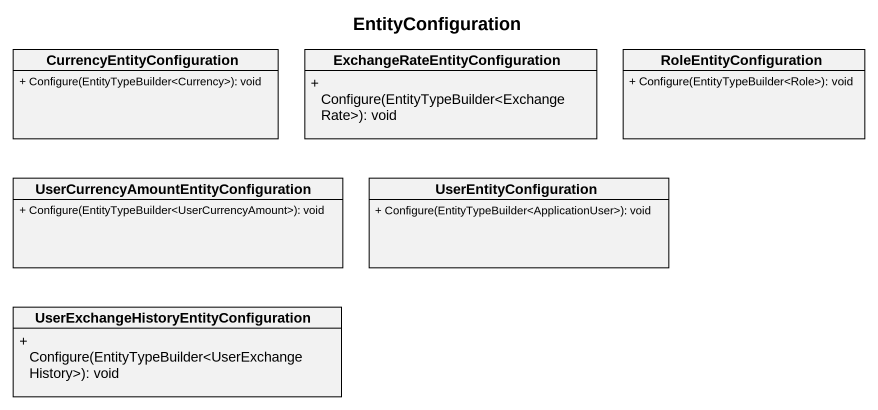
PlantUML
@startuml
title EntityConfiguration
hide circle
hide empty members
skinparam classAttributeIconSize 0
class CurrencyEntityConfiguration {
  + Configure(EntityTypeBuilder<Currency>): void
}
class "ExchangeRateEntityConfiguration" as ExchangeRateEntityConfigurat {
  + Configure(EntityTypeBuilder<ExchangeRate>): void
}
class RoleEntityConfiguration {
  + Configure(EntityTypeBuilder<Role>): void
}
class "UserCurrencyAmountEntityConfiguration" as UserCurrencyAmountEntityConf {
  + Configure(EntityTypeBuilder<UserCurrencyAmount>): void
}
class UserEntityConfiguration {
  + Configure(EntityTypeBuilder<ApplicationUser>): void
}
class "UserExchangeHistoryEntityConfiguration" as UserExchangeHistoryEntityCon {
  + Configure(EntityTypeBuilder<UserExchangeHistory>): void
}
@enduml
